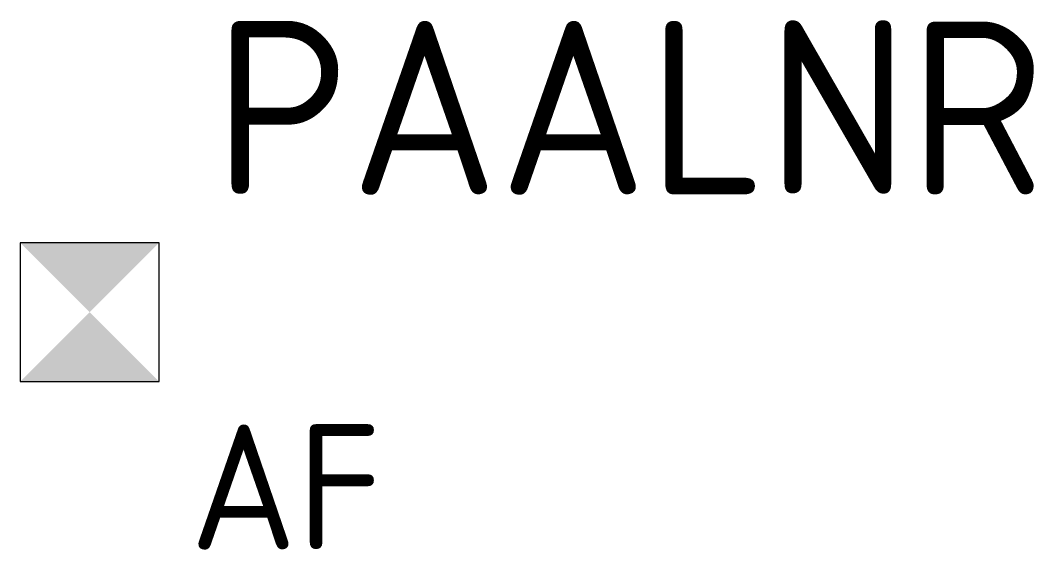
# Model space of a CAD drawing. Extents: x -1 to 13.6, y -3.4 to 4.2.
import ezdxf

# ---------------------------------------------------------------- set-up
doc = ezdxf.new("R2010")
doc.units = 0
doc.header["$LTSCALE"] = 50
doc.layers.get('0').update_dxf_attribs({"linetype": 'CONTINUOUS'})
doc.styles.add('NLCS-ISO', font='NLCS-ISO.ttf')

msp = doc.modelspace()

# ---------------------------------------------------------------- hatches: boundary and pattern name
h = msp.add_hatch(color=256)
h.dxf.hatch_style = 1
h.paths.add_polyline_path([(0, 0), (-1, -1), (1, -1)])
h.paths.add_polyline_path([(1, 1), (-1, 1), (0, 0)])

# ---------------------------------------------------------------- linework, layer by layer
for p, q in [((1, 1), (-1, 1)), ((-1, 1), (-1, -1)), ((1, -1), (1, 1)), ((-1, -1), (1, -1))]:
    msp.add_line(p, q)

# ---------------------------------------------------------------- texts
at = {"style": 'NLCS-ISO'}
for tag, p, height in [('PAALNR', (1.789, 1.696), 2.5), ('AF', (1.445, -3.419), 1.8)]:
    msp.add_attdef(tag, p, '', height=height, dxfattribs=at)

doc.saveas('drawing.dxf')
